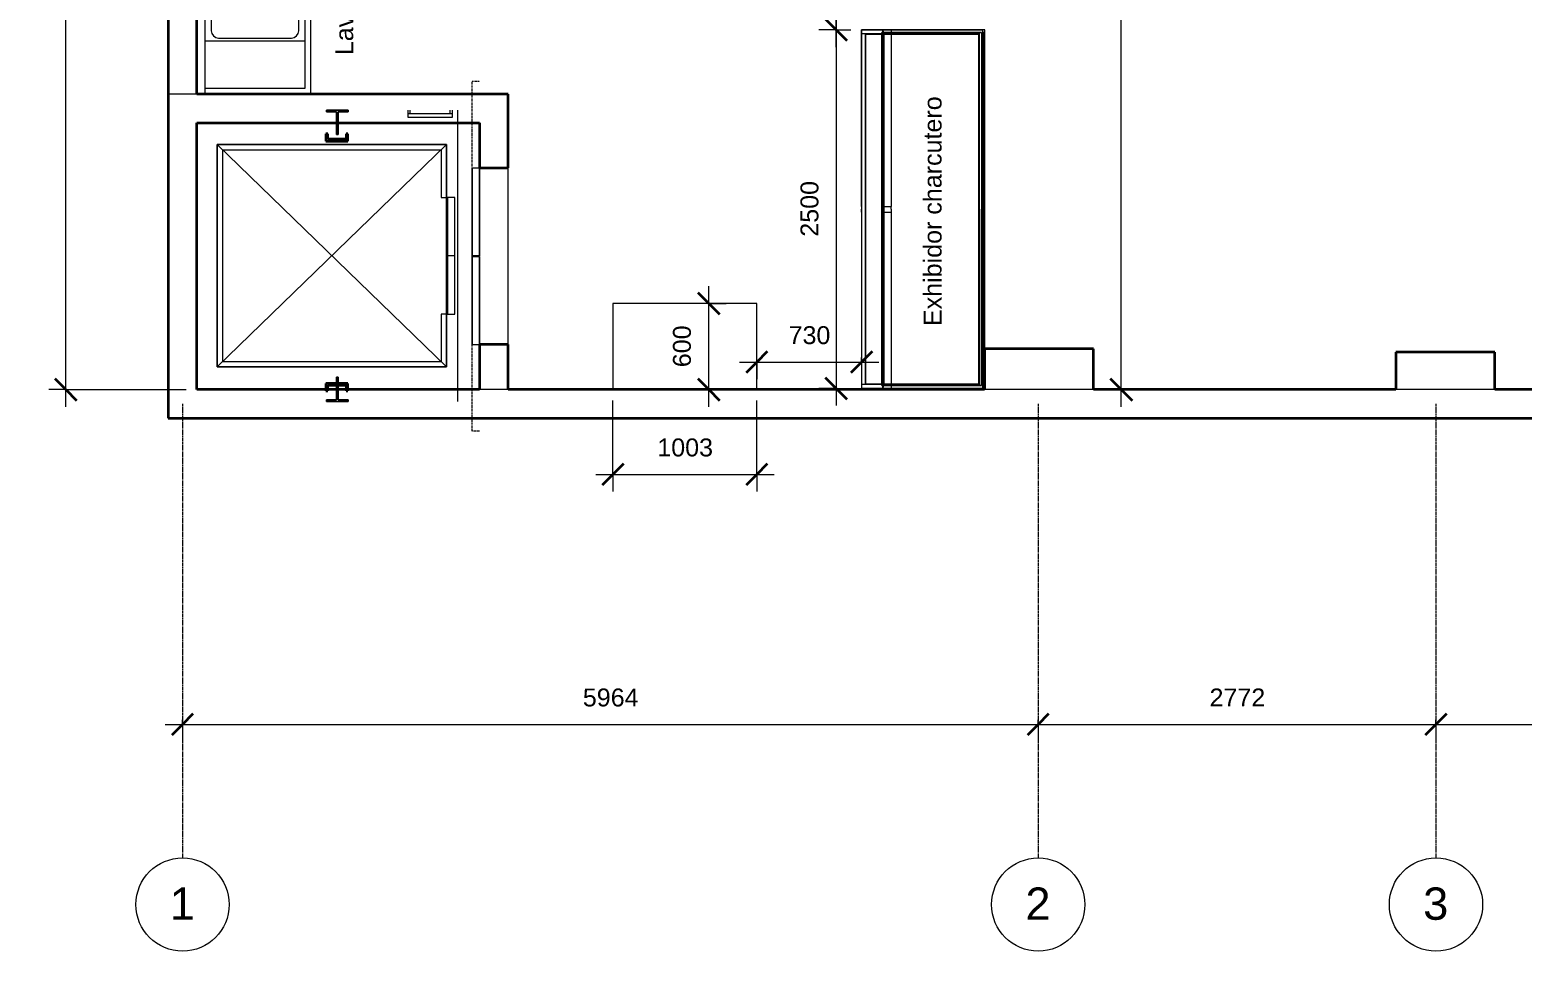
# Model space of a CAD drawing. Header units: millimetres. Extents: x -21672 to 8019, y 3751 to 17279.
# Drawn here: x -21672 to -11271, y 3751 to 10174 of the extents above; entities that cross this region are included whole.
import ezdxf

# ---------------------------------------------------------------- set-up
doc = ezdxf.new("R2010")
doc.units = ezdxf.units.MM
doc.linetypes.add('Dash', pattern=[6.35, 3.175, -3.175])
doc.linetypes.add('Grid Line', pattern=[22.225, 12.7, -3.175, 3.175, -3.175])
for name, color, linetype, lineweight in [('A-ANNO-DIMS', 211, 'Continuous', 9), ('A-ANNO-DIMS-50', 211, 'Continuous', 9), ('A-DETL', 90, 'Continuous', 18), ('A-FLOR', 192, 'Continuous', 18), ('A-GENM', 13, 'Continuous', 18), ('A-VRTC', 13, 'Continuous', 18), ('A-WALL', 113, 'Continuous', 18), ('G-ANNO-TEXT', 231, 'Continuous', 9), ('P-SANR-FIXT', 6, 'Continuous', 18), ('Q-SPCQ', 91, 'Continuous', 18), ('Q-SPCQ-HDLN', 91, 'Dash', 18), ('S-GRID', 1, 'Continuous', 9), ('S-GRID-IDEN', 1, 'Continuous', 9)]:
    doc.layers.add(name, color=color, linetype=linetype, lineweight=lineweight)
doc.styles.add('Arial', font='arial.ttf', dxfattribs={"height": 125})
doc.styles.add('Arial_1', font='arial.ttf', dxfattribs={"height": 225})
doc.dimstyles.new('Diagonal_-_2_5mm_Arial', dxfattribs={"dimscale": 304.8, "dimtxt": 127.532425, "dimasz": 0.492126, "dimexe": 0.393701, "dimexo": 0.246063, "dimgap": 0.287073, "dimtad": 1, "dimdec": 0, "dimzin": 0, "dimdsep": 46, "dimtxsty": 'Arial', "dimblk1": 'OBLIQUE', "dimblk2": 'OBLIQUE', "dimsah": 1, "dimcen": 0.09, "dimdle": 0.393701, "dimazin": 0, "dimtfac": 1, "dimtdec": 4, "dimtix": 1, "dimtmove": 0, "dimatfit": 3, "dimfxl": 1, "dimtvp": 1, "dimtolj": 1, "dimtzin": 0, "dimarcsym": 2})

# ---------------------------------------------------------------- blocks, each defined once
blk = doc.blocks.new('Elevator-Hydraulic - 1500 lbs-464768-Level 2')
at = {"layer": 'A-VRTC'}
for p, q in [((-1016, 838), (1016, 838)), ((-1016, 800), (-965, 800)), ((-991, 787), (-1016, 787)), ((-991, 495), (-991, 800)), ((-965, 800), (-965, 495)), ((-775, -838), (-775, 762)), ((-775, 762), (775, 762)), ((775, 762), (-775, 762)), ((-775, 762), (-775, -838)), ((-775, -838), (-775, 762)), ((-406, 762), (-775, 762)), ((-775, -838), (775, 762)), ((775, -838), (-775, 762)), ((-406, 819), (-406, 768)), ((406, 819), (-406, 819)), ((-406, 768), (406, 768)), ((-406, 724), (-406, 762)), ((0, 819), (0, 768)), ((406, 768), (406, 819)), ((775, 762), (406, 762)), ((406, 762), (406, 724)), ((775, 762), (775, -838)), ((775, -838), (775, 762)), ((775, 762), (775, -838)), ((-737, 724), (-737, -800)), ((-737, 724), (-406, 724)), ((406, 724), (737, 724)), ((737, -800), (737, 724)), ((-991, 508), (-1016, 508)), ((-965, 495), (-1016, 495)), ((-1003, 76), (-1016, 76)), ((-1016, 76), (-1016, -76)), ((-1016, -76), (-1016, 76)), ((-1016, 76), (-1003, 76)), ((-1003, 6), (-1003, 76)), ((-1003, 76), (-1003, 6)), ((-845, 6), (-1003, 6)), ((-1003, 6), (-845, 6)), ((-850, 61), (-850, 73)), ((-850, 73), (-799, 73)), ((-812, 61), (-850, 61)), ((-845, -6), (-845, 6)), ((-845, 6), (-845, -6)), ((-812, -66), (-812, 61)), ((-799, 73), (-799, -79)), ((1003, 6), (845, 6)), ((845, 6), (845, -6)), ((845, -6), (845, 6)), ((845, 6), (1003, 6)), ((890, -79), (890, 73)), ((890, 73), (941, 73)), ((941, 61), (903, 61)), ((903, 61), (903, -66)), ((941, 73), (941, 61)), ((1016, 76), (1003, 76)), ((1003, 76), (1003, 6)), ((1003, 6), (1003, 76)), ((1003, 76), (1016, 76)), ((1016, -76), (1016, 76)), ((1016, 76), (1016, -76)), ((-1016, -76), (-1003, -76)), ((-1003, -76), (-1016, -76)), ((-1003, -76), (-1003, -6)), ((-1003, -6), (-845, -6)), ((-845, -6), (-1003, -6)), ((-1003, -6), (-1003, -76)), ((-850, -79), (-850, -66)), ((-850, -66), (-812, -66)), ((-799, -79), (-850, -79)), ((845, -6), (1003, -6)), ((1003, -6), (845, -6)), ((941, -79), (890, -79)), ((903, -66), (941, -66)), ((941, -66), (941, -79)), ((1003, -6), (1003, -76)), ((1003, -76), (1003, -6)), ((1003, -76), (1016, -76)), ((1016, -76), (1003, -76)), ((-737, -800), (737, -800)), ((775, -838), (-775, -838)), ((-775, -838), (775, -838)), ((775, -838), (-775, -838))]:
    blk.add_line(p, q, dxfattribs=at)
at = {"layer": 'A-VRTC', "lineweight": 35}
for p, q in [((-799, 73), (-850, 73)), ((-850, 73), (-850, 61)), ((-850, 61), (-812, 61)), ((-812, 61), (-812, -66)), ((-799, -79), (-799, 73)), ((941, 73), (890, 73)), ((890, 73), (890, -79)), ((903, -66), (903, 61)), ((903, 61), (941, 61)), ((941, 61), (941, 73)), ((-812, -66), (-850, -66)), ((-850, -66), (-850, -79)), ((-850, -79), (-799, -79)), ((890, -79), (941, -79)), ((941, -66), (903, -66)), ((941, -79), (941, -66))]:
    blk.add_line(p, q, dxfattribs=at)
blk = doc.blocks.new('Table - 4 Leg - x600w-492527-Level 2')
at = {"layer": 'Q-SPCQ'}
for p, q in [((-610, 600), (-610, 0)), ((393, 600), (-610, 600)), ((393, 0), (393, 600)), ((-610, 0), (393, 0))]:
    blk.add_line(p, q, dxfattribs=at)
blk = doc.blocks.new('Sink-Produce - 80_ Width-497348-Level 2')
at = {"layer": 'P-SANR-FIXT'}
for p, q in [((-1000, 326), (1032, 326)), ((-1000, -461), (-1000, 326)), ((1032, 326), (1032, -461)), ((1032, 275), (-1000, 275)), ((-962, 275), (-962, -423)), ((-632, 275), (-632, -423)), ((-54, 231), (-562, 231)), ((594, 231), (86, 231)), ((663, 275), (663, -423)), ((994, -423), (994, 275)), ((-613, 180), (-613, -328)), ((-3, 180), (-3, -328)), ((35, 180), (35, -328)), ((644, -328), (644, 180)), ((-562, -379), (-54, -379)), ((86, -379), (594, -379)), ((1032, -461), (-1000, -461)), ((-962, -423), (994, -423))]:
    blk.add_line(p, q, dxfattribs=at)
for centre, radius, start, end in [((-562, 180), 50.8, 90, 180), ((-54, 180), 50.8, 360, 90), ((86, 180), 50.8, 90, 180), ((594, 180), 50.8, 360, 90), ((-299, -68), 25.4, 0, 180), ((-299, -68), 25.4, 180, 360), ((330, -68), 25.4, 360, 180), ((330, -68), 25.4, 180, 360), ((-562, -328), 50.8, 180, 270), ((-54, -328), 50.8, 270, 0), ((86, -328), 50.8, 180, 270), ((594, -328), 50.8, 270, 0)]:
    blk.add_arc(centre, radius, start, end, dxfattribs=at)
blk = doc.blocks.new('Elevator Door-Center - 48_ x 84_-475394-Level 2')
at = {"layer": 'Q-SPCQ'}
for p, q in [((-102, 151), (-715, 151)), ((-715, 151), (-102, 151)), ((-715, 151), (-715, 100)), ((-715, 151), (-715, 100)), ((-102, 100), (-102, 151)), ((-102, 151), (-102, 100)), ((-96, 151), (517, 151)), ((517, 151), (-96, 151)), ((-96, 100), (-96, 151)), ((-96, 151), (-96, 100)), ((517, 151), (517, 100)), ((517, 151), (517, 100)), ((-102, 100), (-715, 100)), ((-715, 100), (-102, 100)), ((-96, 100), (517, 100)), ((517, 100), (-96, 100))]:
    blk.add_line(p, q, dxfattribs=at)
at = {"layer": 'Q-SPCQ-HDLN'}
for p, q in [((-1318, 100), (-1318, 151)), ((-1318, 151), (1120, 151)), ((1120, 151), (1120, 100))]:
    blk.add_line(p, q, dxfattribs=at)
blk = doc.blocks.new('Nevera charcutera 2_5m - Nevera charcutera 2_5m-491549-Level 2')
at = {"layer": 'A-GENM'}
for p, q in [((-553, 1170), (-553, 1198)), ((-405, 1198), (-553, 1198)), ((-553, 1198), (292, 1198)), ((292, 1198), (-553, 1198)), ((65, 1198), (-553, 1198)), ((21, 1198), (-553, 1198)), ((-405, 1198), (-553, 1198)), ((-553, 1198), (-553, 1170)), ((-553, 1198), (-553, 1170)), ((-553, 1198), (-553, 1170)), ((-553, -33), (-553, 1170)), ((-553, -33), (-553, 1170)), ((-553, -33), (-553, 1170)), ((-405, 1170), (-553, 1170)), ((-553, 1170), (-553, -33)), ((-405, 1170), (-553, 1170)), ((-526, 1168), (-526, -1272)), ((-526, -1272), (-526, 1168)), ((264, 1168), (-526, 1168)), ((-526, 1168), (264, 1168)), ((264, 1168), (-526, 1168)), ((-526, 1168), (-526, -1272)), ((-526, -1272), (-526, 1168)), ((-526, 1168), (264, 1168)), ((-413, -1282), (-413, 1179)), ((-413, 1179), (-399, 1179)), ((-399, 1179), (-413, 1179)), ((-413, 1179), (267, 1179)), ((267, 1179), (-413, 1179)), ((-413, 1179), (-413, -1282)), ((-347, 1198), (-405, 1198)), ((-399, 1179), (-405, 1198)), ((-405, 1170), (-405, 1198)), ((-405, 1170), (-405, 1198)), ((-405, 1198), (-347, 1198)), ((-405, 1198), (-405, 1170)), ((-405, 1170), (-405, -33)), ((-405, -33), (-405, 1170)), ((-405, 1170), (-347, 1170)), ((-405, -33), (-405, 1170)), ((-405, 1170), (-347, 1170)), ((-399, 1179), (-399, -1282)), ((-399, -1282), (-399, 1179)), ((-399, 1179), (282, 1179)), ((-399, 1179), (282, 1179)), ((-399, 1179), (-399, -1282)), ((-231, 1198), (-347, 1198)), ((-347, 1198), (-347, 1180)), ((-347, 1180), (-347, 1170)), ((-347, 1170), (-347, 388)), ((52, 1198), (-231, 1198)), ((65, 1198), (21, 1198)), ((68, 1198), (52, 1198)), ((92, 1198), (68, 1198)), ((164, 1198), (92, 1198)), ((262, 1198), (164, 1198)), ((276, 1198), (262, 1198)), ((264, -1272), (264, 1168)), ((264, 1168), (264, -1272)), ((264, -1272), (264, 1168)), ((264, 1168), (264, -1272)), ((267, 1179), (282, 1179)), ((282, 1179), (267, 1179)), ((267, 1179), (268, -1282)), ((267, 1179), (268, -1282)), ((292, 1198), (276, 1198)), ((282, 1179), (282, -1282)), ((282, 1179), (282, -1282)), ((291, 1183), (291, -1287)), ((291, -1287), (291, 1183)), ((297, 1183), (291, 1183)), ((291, 1183), (297, 1183)), ((297, 1183), (291, 1183)), ((291, 1183), (291, -1287)), ((291, -1287), (291, 1183)), ((291, 1183), (297, 1183)), ((292, 1170), (292, 1198)), ((292, 1170), (292, 1198)), ((292, 1170), (292, 1198)), ((292, 1183), (292, 1198)), ((292, 1170), (292, 1198)), ((292, 1170), (292, 1183)), ((292, 1170), (292, -33)), ((292, 1170), (292, -33)), ((292, -33), (292, 1170)), ((292, 1170), (292, -33)), ((292, -33), (292, 1170)), ((292, 1170), (292, -33)), ((292, 519), (292, 1170)), ((297, -1287), (297, 1183)), ((297, 1183), (297, -1287)), ((297, -1287), (297, 1183)), ((297, 1183), (297, -1287)), ((292, -33), (292, 519)), ((-347, 388), (-347, -33)), ((-553, -33), (-553, -52)), ((-553, -33), (-553, -52)), ((-553, -33), (-553, -52)), ((-553, -33), (-553, -52)), ((-553, -52), (-553, -73)), ((-553, -52), (-553, -73)), ((-553, -52), (-553, -73)), ((-553, -73), (-553, -52)), ((-553, -73), (-553, -1274)), ((-553, -73), (-553, -1274)), ((-553, -73), (-553, -1274)), ((-553, -73), (-553, -1274)), ((-405, -33), (-405, -52)), ((-405, -52), (-405, -33)), ((-405, -52), (-405, -33)), ((-405, -33), (-347, -33)), ((-405, -33), (-347, -33)), ((-405, -52), (-405, -73)), ((-405, -73), (-405, -52)), ((-405, -73), (-405, -52)), ((-405, -73), (-405, -1274)), ((-405, -1274), (-405, -73)), ((-405, -73), (-347, -73)), ((-405, -1274), (-405, -73)), ((-405, -73), (-347, -73)), ((-347, -45), (-347, -33)), ((-347, -52), (-347, -45)), ((-347, -52), (-347, -65)), ((-347, -65), (-347, -73)), ((-347, -73), (-347, -853)), ((292, -52), (292, -33)), ((292, -52), (292, -33)), ((292, -33), (292, -52)), ((292, -52), (292, -33)), ((292, -43), (292, -33)), ((292, -52), (292, -43)), ((292, -73), (292, -52)), ((292, -73), (292, -52)), ((292, -73), (292, -52)), ((292, -52), (292, -63)), ((292, -73), (292, -52)), ((292, -73), (292, -63)), ((292, -1274), (292, -73)), ((292, -1274), (292, -73)), ((292, -73), (292, -1274)), ((292, -73), (292, -1274)), ((292, -73), (292, -1274)), ((292, -73), (292, -1274)), ((292, -723), (292, -73)), ((292, -1274), (292, -723)), ((-347, -853), (-347, -1274)), ((-553, -1274), (-553, -1302)), ((-405, -1274), (-553, -1274)), ((-553, -1274), (-553, -1302)), ((-553, -1274), (-553, -1302)), ((-405, -1274), (-553, -1274)), ((-553, -1274), (-553, -1302)), ((-405, -1302), (-553, -1302)), ((292, -1302), (-553, -1302)), ((-553, -1302), (292, -1302)), ((21, -1302), (-553, -1302)), ((65, -1302), (-553, -1302)), ((-405, -1302), (-553, -1302)), ((-526, -1272), (264, -1272)), ((264, -1272), (-526, -1272)), ((264, -1272), (-526, -1272)), ((-526, -1272), (264, -1272)), ((-399, -1282), (-413, -1282)), ((268, -1282), (-413, -1282)), ((-399, -1282), (-413, -1282)), ((-413, -1282), (268, -1282)), ((-405, -1274), (-405, -1302)), ((-405, -1302), (-405, -1274)), ((-405, -1274), (-347, -1274)), ((-405, -1274), (-405, -1302)), ((-405, -1274), (-347, -1274)), ((-405, -1302), (-399, -1282)), ((-405, -1302), (-347, -1302)), ((-405, -1302), (-347, -1302)), ((282, -1282), (-399, -1282)), ((282, -1282), (-399, -1282)), ((-347, -1274), (-347, -1292)), ((-347, -1292), (-347, -1302)), ((-231, -1302), (-347, -1302)), ((52, -1302), (-231, -1302)), ((21, -1302), (65, -1302)), ((68, -1302), (52, -1302)), ((68, -1302), (92, -1302)), ((92, -1302), (164, -1302)), ((164, -1302), (262, -1302)), ((262, -1302), (276, -1302)), ((268, -1282), (282, -1282)), ((282, -1282), (268, -1282)), ((276, -1302), (292, -1302)), ((291, -1287), (297, -1287)), ((297, -1287), (291, -1287)), ((297, -1287), (291, -1287)), ((291, -1287), (297, -1287)), ((292, -1302), (292, -1274)), ((292, -1302), (292, -1274)), ((292, -1274), (292, -1302)), ((292, -1289), (292, -1274)), ((292, -1274), (292, -1302)), ((292, -1302), (292, -1289))]:
    blk.add_line(p, q, dxfattribs=at)
blk = doc.blocks.new('DIMBLOCK48-Level 2')
at = {"layer": 'A-ANNO-DIMS-50', "lineweight": 35}
for p, q in [((-14065, 15566), (-14140, 15641)), ((-14065, 15566), (-13990, 15491)), ((-14065, 7666), (-14140, 7741)), ((-14065, 7666), (-13990, 7591))]:
    blk.add_line(p, q, dxfattribs=at)
at = {"layer": 'A-ANNO-DIMS-50'}
for p, q in [((-14065, 7546), (-14065, 15686)), ((-14065, 15566), (-14096, 15566)), ((-14065, 15566), (-13945, 15566)), ((-14065, 7666), (-14096, 7666)), ((-14065, 7666), (-13945, 7666))]:
    blk.add_line(p, q, dxfattribs=at)
at = {"layer": 'A-ANNO-DIMS-50', "color": 0, "insert": (-14315, 11424), "char_height": 125, "width": 461.47, "attachment_point": 1, "rotation": 90, "line_spacing_factor": 0.941778, "style": 'Arial'}
blk.add_mtext('7900', dxfattribs=at)
blk = doc.blocks.new('_Oblique')
at = {"color": 0, "linetype": 'ByBlock', "lineweight": -2}
blk.add_line((-0.5, -0.5), (0.5, 0.5), dxfattribs=at)
blk = doc.blocks.new('DIMBLOCK53-Level 2')
at = {"layer": 'A-ANNO-DIMS-50'}
for p, q in [((-21421, 7546), (-21421, 14356)), ((-21421, 14236), (-21541, 14236)), ((-21421, 14236), (-19403, 14236)), ((-21421, 7666), (-21541, 7666)), ((-21421, 7666), (-20583, 7666))]:
    blk.add_line(p, q, dxfattribs=at)
at = {"layer": 'A-ANNO-DIMS-50', "lineweight": 35}
for p, q in [((-21421, 14236), (-21496, 14311)), ((-21421, 14236), (-21346, 14161)), ((-21421, 7666), (-21496, 7741)), ((-21421, 7666), (-21346, 7591))]:
    blk.add_line(p, q, dxfattribs=at)
at = {"layer": 'A-ANNO-DIMS-50', "color": 0, "insert": (-21670, 10759), "char_height": 125, "width": 461.47, "attachment_point": 1, "rotation": 90, "line_spacing_factor": 0.941778, "style": 'Arial'}
blk.add_mtext('6570', dxfattribs=at)
blk = doc.blocks.new('DIMBLOCK60-Level 2')
at = {"layer": 'A-ANNO-DIMS-50', "lineweight": 35}
for p, q in [((-16052, 10174), (-16127, 10249)), ((-16052, 10174), (-15977, 10099)), ((-16052, 7674), (-16127, 7749)), ((-16052, 7674), (-15977, 7599))]:
    blk.add_line(p, q, dxfattribs=at)
at = {"layer": 'A-ANNO-DIMS-50'}
for p, q in [((-16052, 10294), (-16052, 7554)), ((-16052, 10174), (-16172, 10174)), ((-16052, 10174), (-15950, 10174)), ((-16052, 7674), (-16172, 7674)), ((-16052, 7674), (-15950, 7674))]:
    blk.add_line(p, q, dxfattribs=at)
at = {"layer": 'A-ANNO-DIMS-50', "color": 0, "insert": (-16301, 8732), "char_height": 125, "width": 461.47, "attachment_point": 1, "rotation": 90, "line_spacing_factor": 0.941778, "style": 'Arial'}
blk.add_mtext('2500', dxfattribs=at)
blk = doc.blocks.new('DIMBLOCK61-Level 2')
at = {"layer": 'A-ANNO-DIMS-50'}
for p, q in [((-16052, 10054), (-16052, 12694)), ((-16052, 12574), (-16172, 12574)), ((-16052, 12574), (-15950, 12574)), ((-16052, 10174), (-16172, 10174)), ((-16052, 10174), (-15950, 10174))]:
    blk.add_line(p, q, dxfattribs=at)
at = {"layer": 'A-ANNO-DIMS-50', "lineweight": 35}
for p, q in [((-16052, 12574), (-16127, 12649)), ((-16052, 12574), (-15977, 12499)), ((-16052, 10174), (-16127, 10249)), ((-16052, 10174), (-15977, 10099))]:
    blk.add_line(p, q, dxfattribs=at)
at = {"layer": 'A-ANNO-DIMS-50', "color": 0, "insert": (-16301, 11182), "char_height": 125, "width": 461.47, "attachment_point": 1, "rotation": 90, "line_spacing_factor": 0.941778, "style": 'Arial'}
blk.add_mtext('2400', dxfattribs=at)
blk = doc.blocks.new('DIMBLOCK64-Level 2')
at = {"layer": 'A-ANNO-DIMS-50', "lineweight": 35}
for p, q in [((-16605, 7858), (-16530, 7933)), ((-15875, 7858), (-15800, 7933)), ((-16605, 7858), (-16680, 7783)), ((-15875, 7858), (-15950, 7783))]:
    blk.add_line(p, q, dxfattribs=at)
at = {"layer": 'A-ANNO-DIMS-50'}
for p, q in [((-16725, 7858), (-15755, 7858)), ((-16605, 7858), (-16605, 7889)), ((-16605, 7858), (-16605, 7738)), ((-15875, 7858), (-15875, 7889)), ((-15875, 7858), (-15875, 7738))]:
    blk.add_line(p, q, dxfattribs=at)
at = {"layer": 'A-ANNO-DIMS-50', "color": 0, "insert": (-16384, 8108), "char_height": 125, "width": 346.1, "attachment_point": 1, "line_spacing_factor": 0.941778, "style": 'Arial'}
blk.add_mtext('730', dxfattribs=at)
blk = doc.blocks.new('DIMBLOCK65-Level 2')
at = {"layer": 'A-ANNO-DIMS-50', "lineweight": 35}
for p, q in [((-16940, 8266), (-17015, 8341)), ((-16940, 8266), (-16865, 8191)), ((-16940, 7666), (-17015, 7741)), ((-16940, 7666), (-16865, 7591))]:
    blk.add_line(p, q, dxfattribs=at)
at = {"layer": 'A-ANNO-DIMS-50'}
for p, q in [((-16940, 7546), (-16940, 8386)), ((-16940, 8266), (-16971, 8266)), ((-16940, 8266), (-16820, 8266)), ((-16940, 7666), (-16971, 7666)), ((-16940, 7666), (-16820, 7666))]:
    blk.add_line(p, q, dxfattribs=at)
at = {"layer": 'A-ANNO-DIMS-50', "color": 0, "insert": (-17190, 7822), "char_height": 125, "width": 346.1, "attachment_point": 1, "rotation": 90, "line_spacing_factor": 0.941778, "style": 'Arial'}
blk.add_mtext('600', dxfattribs=at)
blk = doc.blocks.new('Grid - M_Grid Head - Circle-24584-Level 2')
at = {"layer": 'S-GRID-IDEN'}
blk.add_circle((0, 0), 6.5, dxfattribs=at)
blk = doc.blocks.new('DIMBLOCK68-Level 2')
at = {"layer": 'A-ANNO-DIMS-50'}
for p, q in [((-17608, 7075), (-17608, 7591)), ((-16605, 7075), (-16605, 7591)), ((-17728, 7075), (-16485, 7075)), ((-17608, 7075), (-17608, 6955)), ((-16605, 7075), (-16605, 6955))]:
    blk.add_line(p, q, dxfattribs=at)
at = {"layer": 'A-ANNO-DIMS-50', "lineweight": 35}
for p, q in [((-17608, 7075), (-17683, 7000)), ((-17608, 7075), (-17533, 7150)), ((-16605, 7075), (-16680, 7000)), ((-16605, 7075), (-16530, 7150))]:
    blk.add_line(p, q, dxfattribs=at)
at = {"layer": 'A-ANNO-DIMS-50', "color": 0, "insert": (-17299, 7325), "char_height": 125, "width": 461.47, "attachment_point": 1, "line_spacing_factor": 0.941778, "style": 'Arial'}
blk.add_mtext('1003', dxfattribs=at)
blk = doc.blocks.new('DIMBLOCK70-Level 2')
at = {"layer": 'A-ANNO-DIMS-50'}
for p, q in [((-20728, 5332), (-14644, 5332)), ((-20608, 5332), (-20608, 5363)), ((-20608, 5332), (-20608, 5212)), ((-14644, 5332), (-14644, 5363)), ((-14644, 5332), (-14644, 5212))]:
    blk.add_line(p, q, dxfattribs=at)
at = {"layer": 'A-ANNO-DIMS-50', "lineweight": 35}
for p, q in [((-20608, 5332), (-20683, 5257)), ((-20608, 5332), (-20533, 5407)), ((-14644, 5332), (-14719, 5257)), ((-14644, 5332), (-14569, 5407))]:
    blk.add_line(p, q, dxfattribs=at)
at = {"layer": 'A-ANNO-DIMS-50', "color": 0, "insert": (-17818, 5582), "char_height": 125, "width": 461.47, "attachment_point": 1, "line_spacing_factor": 0.941778, "style": 'Arial'}
blk.add_mtext('5964', dxfattribs=at)
blk = doc.blocks.new('DIMBLOCK71-Level 2')
at = {"layer": 'A-ANNO-DIMS-50', "lineweight": 35}
for p, q in [((-14644, 5332), (-14719, 5257)), ((-14644, 5332), (-14569, 5407)), ((-11872, 5332), (-11947, 5257)), ((-11872, 5332), (-11797, 5407))]:
    blk.add_line(p, q, dxfattribs=at)
at = {"layer": 'A-ANNO-DIMS-50'}
for p, q in [((-14644, 5332), (-14644, 5363)), ((-14644, 5332), (-11872, 5332)), ((-14644, 5332), (-14644, 5212)), ((-11872, 5332), (-11872, 5363)), ((-11872, 5332), (-11872, 5212))]:
    blk.add_line(p, q, dxfattribs=at)
at = {"layer": 'A-ANNO-DIMS-50', "color": 0, "insert": (-13450, 5582), "char_height": 125, "width": 461.47, "attachment_point": 1, "line_spacing_factor": 0.941778, "style": 'Arial'}
blk.add_mtext('2772', dxfattribs=at)
blk = doc.blocks.new('DIMBLOCK72-Level 2')
at = {"layer": 'A-ANNO-DIMS-50', "lineweight": 35}
for p, q in [((-11872, 5332), (-11947, 5257)), ((-11872, 5332), (-11797, 5407)), ((-6074, 5332), (-6149, 5257)), ((-6074, 5332), (-5999, 5407))]:
    blk.add_line(p, q, dxfattribs=at)
at = {"layer": 'A-ANNO-DIMS-50'}
for p, q in [((-11872, 5332), (-11872, 5363)), ((-11872, 5332), (-6074, 5332)), ((-11872, 5332), (-11872, 5212)), ((-6074, 5332), (-6074, 5363)), ((-6074, 5332), (-6074, 5212))]:
    blk.add_line(p, q, dxfattribs=at)
at = {"layer": 'A-ANNO-DIMS-50', "color": 0, "insert": (-9165, 5582), "char_height": 125, "width": 461.47, "attachment_point": 1, "line_spacing_factor": 0.941778, "style": 'Arial'}
blk.add_mtext('5798', dxfattribs=at)

msp = doc.modelspace()

# ---------------------------------------------------------------- linework, layer by layer
at = {"layer": 'A-DETL'}
for p, q in [((-15874.9, 10174), (-15874.9, 7674)), ((-15015.3, 10174), (-15874.9, 10174)), ((-15015.3, 7674), (-15015.3, 10174)), ((-15874.9, 7674), (-15015.3, 7674))]:
    msp.add_line(p, q, dxfattribs=at)
at = {"layer": 'A-FLOR'}
for p, q in [((-20507.6, 9725.5), (-20707.6, 9725.5)), ((-18337.6, 7980), (-18337.6, 9211.9)), ((-5752.1, 7666.5), (-15019.4, 7666.5))]:
    msp.add_line(p, q, dxfattribs=at)
at = {"layer": 'A-WALL', "lineweight": 35}
for p, q in [((-20707.6, 15766.5), (-20707.6, 7466.5)), ((-20507.6, 9725.5), (-20507.6, 15566.5)), ((-18337.6, 9725.5), (-20507.6, 9725.5)), ((-18337.6, 9211.9), (-18337.6, 9725.5)), ((-20507.6, 7666.5), (-20507.6, 9525.5)), ((-20507.6, 9525.5), (-18537.6, 9525.5)), ((-18537.6, 9525.5), (-18537.6, 9211.9)), ((-18537.6, 9211.9), (-18337.6, 9211.9)), ((-18337.6, 7980), (-18537.6, 7980)), ((-18537.6, 7980), (-18537.6, 7666.5)), ((-18337.6, 7666.5), (-18337.6, 7980)), ((-14258.4, 7950.5), (-15019.4, 7950.5)), ((-15019.4, 7950.5), (-15019.4, 7666.5)), ((-14258.4, 7666.5), (-14258.4, 7950.5)), ((-11462.1, 7926.5), (-12152.1, 7926.5)), ((-12152.1, 7926.5), (-12152.1, 7666.5)), ((-11462.1, 7666.5), (-11462.1, 7926.5)), ((-18537.6, 7666.5), (-20507.6, 7666.5)), ((-15019.4, 7666.5), (-18337.6, 7666.5)), ((-12152.1, 7666.5), (-14258.4, 7666.5)), ((-6477.1, 7666.5), (-11462.1, 7666.5)), ((-20707.6, 7466.5), (-474.6, 7466.5))]:
    msp.add_line(p, q, dxfattribs=at)
at = {"layer": 'A-WALL'}
for p, q in [((-15019.4, 7950.5), (-14258.4, 7950.5)), ((-15019.4, 7666.5), (-15019.4, 7950.5)), ((-14258.4, 7950.5), (-14258.4, 7666.5)), ((-12152.1, 7926.5), (-11462.1, 7926.5)), ((-12152.1, 7666.5), (-12152.1, 7926.5)), ((-11462.1, 7926.5), (-11462.1, 7666.5)), ((-18337.6, 7666.5), (-18537.6, 7666.5))]:
    msp.add_line(p, q, dxfattribs=at)
at = {"layer": 'S-GRID', "linetype": 'Grid Line'}
for p, q in [((-20607.6, 7566.5), (-20607.6, 4400.9)), ((-14643.9, 7566.5), (-14643.9, 4400.9)), ((-11871.6, 7566.5), (-11871.6, 4400.9))]:
    msp.add_line(p, q, dxfattribs=at)

# ---------------------------------------------------------------- block references
at = {"layer": 'A-GENM'}
msp.add_blockref('Nevera charcutera 2_5m - Nevera charcutera 2_5m-491549-Level 2', (-15321.9, 8975.9), dxfattribs=at)
at = {"layer": 'A-VRTC', "rotation": 269.9999999999999}
msp.add_blockref('Elevator-Hydraulic - 1500 lbs-464768-Level 2', (-19529.5, 8598.7), dxfattribs=at)
at = {"layer": 'P-SANR-FIXT', "rotation": 89.9999999999999}
msp.add_blockref('Sink-Produce - 80_ Width-497348-Level 2', (-20176.7, 10729.7), dxfattribs=at)
at = {"layer": 'Q-SPCQ'}
msp.add_blockref('Table - 4 Leg - x600w-492527-Level 2', (-16998.3, 7666.5), dxfattribs=at)
at = {"layer": 'Q-SPCQ-HDLN', "rotation": 89.9999999999999}
msp.add_blockref('Elevator Door-Center - 48_ x 84_-475394-Level 2', (-18437.6, 8695.1), dxfattribs=at)
at = {"layer": 'S-GRID-IDEN', "xscale": 49.99999999999998, "yscale": 49.99999999999998, "zscale": 49.99999999999998, "rotation": 180}
for p in [(-20607.6, 4075.9), (-14643.9, 4075.9), (-11871.6, 4075.9)]:
    msp.add_blockref('Grid - M_Grid Head - Circle-24584-Level 2', p, dxfattribs=at)

# ---------------------------------------------------------------- texts
at = {"layer": 'G-ANNO-TEXT', "color": 7, "char_height": 125, "attachment_point": 1, "rotation": 90, "style": 'Arial'}
for s, insert, width in [('Lavamanos', (-19543.6, 9997.5), 1090.295), ('Exhibidor charcutero', (-15442.8, 8109), 1920.042)]:
    msp.add_mtext(s, dxfattribs=dict(at, insert=insert, width=width))

# ---------------------------------------------------------------- dimensions: what is measured, and where the dimension line sits
at = {"layer": 'A-ANNO-DIMS'}
for base, p1, p2, override, picture, middle in [((-14065.3, 15566.5), (-14171.4, 7666.5), (-14171.4, 15566.5), {"dimpost": '<>', "dimfxl": 7900}, 'DIMBLOCK48-Level 2', (-14216.6, 11616.5)), ((-21420.6, 14236.5), (-20507.6, 7666.5), (-19327.6, 14236.5), {"dimpost": '<>', "dimfxl": 6675.125467}, 'DIMBLOCK53-Level 2', (-21572, 10951.5)), ((-16051.7, 12574.1), (-15874.8, 10174.1), (-15874.8, 12574.1), {"dimpost": '<>', "dimfxl": 2400}, 'DIMBLOCK61-Level 2', (-16203, 11374.1)), ((-16051.7, 7674), (-15874.9, 10174), (-15874.9, 7674), {"dimpost": '<>', "dimfxl": 2500}, 'DIMBLOCK60-Level 2', (-16203, 8924)), ((-16940, 8266.5), (-17046.1, 7666.5), (-17046.1, 8266.5), {"dimpost": '<>', "dimfxl": 600}, 'DIMBLOCK65-Level 2', (-17091.4, 7966.5))]:
    dim = msp.add_linear_dim(base=base, p1=p1, p2=p2, angle=90, dimstyle='Diagonal_-_2_5mm_Arial', override=override, dxfattribs=at)
    dim.commit()
    dim.dimension.update_dxf_attribs({"geometry": picture, "text_midpoint": middle})
for base, p1, p2, override, picture, middle in [((-15874.9, 7858.2), (-16604.9, 7964.3), (-15874.9, 7964.3), {"dimpost": '<>', "dimfxl": 730}, 'DIMBLOCK64-Level 2', (-16239.9, 8009.6)), ((-16604.9, 7075.5), (-17607.9, 7666.5), (-16604.9, 7666.5), {"dimpost": '<>', "dimfxl": 1003.047608}, 'DIMBLOCK68-Level 2', (-17106.4, 7226.8)), ((-14643.9, 5332.3), (-20607.6, 5438.4), (-14643.9, 5438.4), {"dimpost": '<>', "dimfxl": 5963.750064}, 'DIMBLOCK70-Level 2', (-17625.8, 5483.6)), ((-11871.6, 5332.3), (-14643.9, 5438.4), (-11871.6, 5438.4), {"dimpost": '<>', "dimfxl": 2772.330265}, 'DIMBLOCK71-Level 2', (-13257.7, 5482.6)), ((-6073.6, 5332.3), (-11871.6, 5438.4), (-6073.6, 5438.4), {"dimpost": '<>', "dimfxl": 5798}, 'DIMBLOCK72-Level 2', (-8972.6, 5483.6))]:
    dim = msp.add_linear_dim(base=base, p1=p1, p2=p2, dimstyle='Diagonal_-_2_5mm_Arial', override=override, dxfattribs=at)
    dim.commit()
    dim.dimension.update_dxf_attribs({"geometry": picture, "text_midpoint": middle})

# ---------------------------------------------------------------- next in the draw order: texts
at = {"layer": 'S-GRID-IDEN', "char_height": 225, "width": 212.447, "attachment_point": 1, "style": 'Arial_1', "bg_fill": 3, "box_fill_scale": 1.25, "bg_fill_color": 256, "bg_fill_true_color": 13158600, "bg_fill_transparency": 0}
for s, insert in [('1', (-20696.8, 4194.7)), ('2', (-14733.1, 4194.7)), ('3', (-11960.8, 4194.7))]:
    msp.add_mtext(s, dxfattribs=dict(at, insert=insert))

doc.saveas('drawing.dxf')
